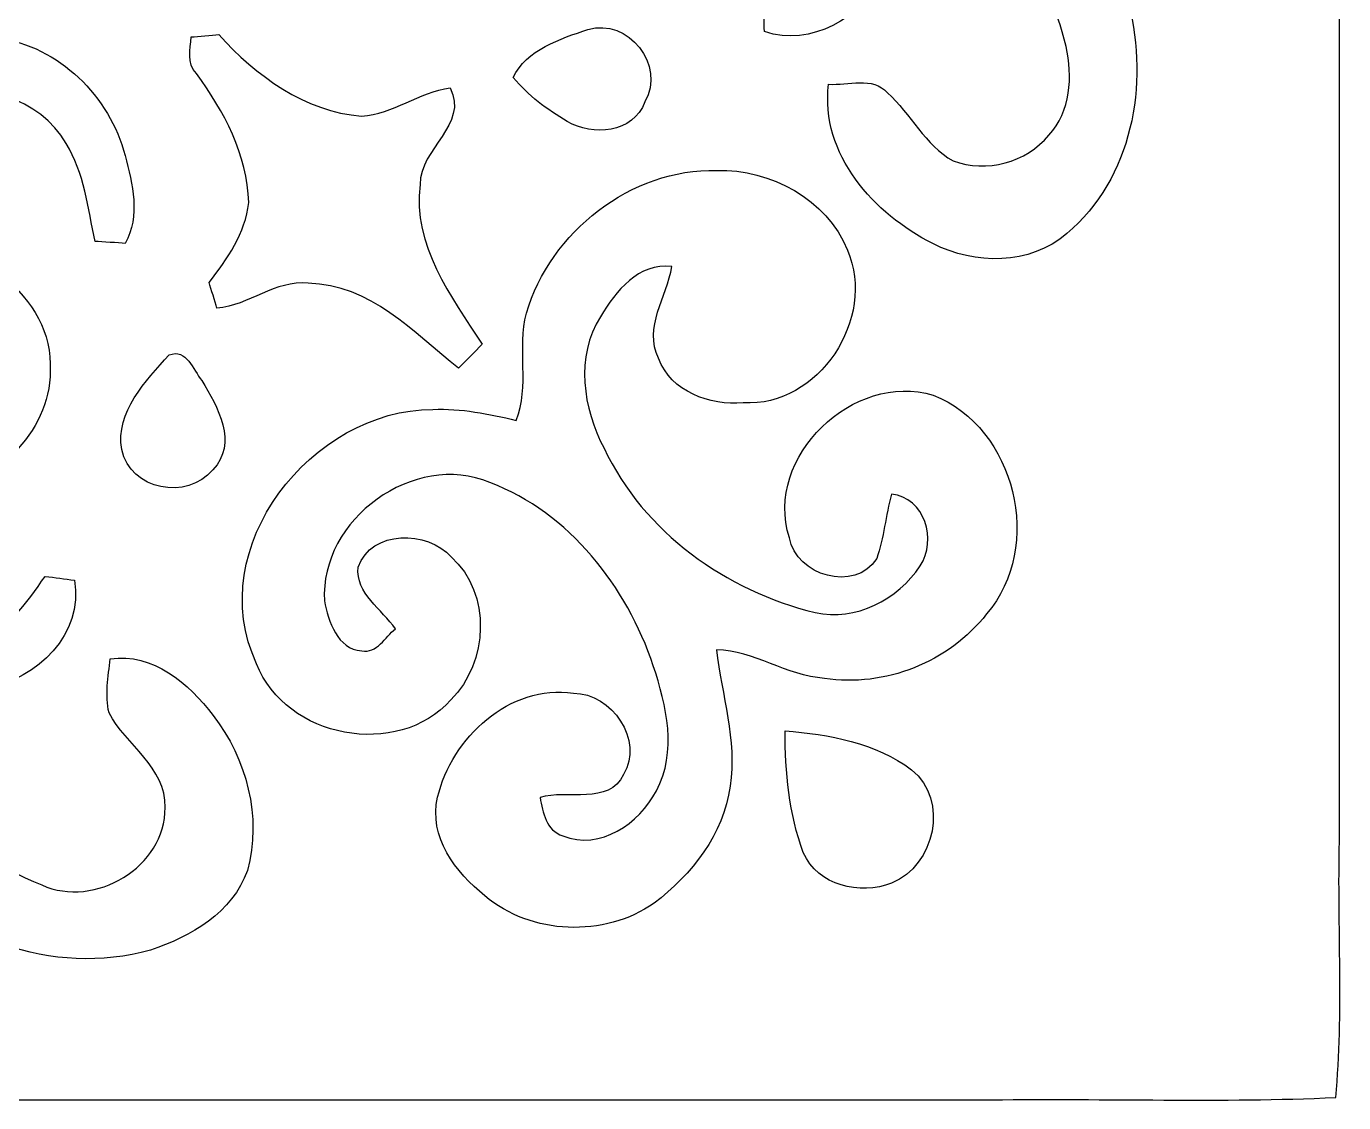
# Model space of a CAD drawing. Header units: centimetres. Extents: x -10.4 to 10.5, y -13.7 to 13.7.
# Drawn here: x 5.26 to 10.5, y -13.7 to -9.42 of the extents above; entities that cross this region are included whole.
import ezdxf

# ---------------------------------------------------------------- set-up
doc = ezdxf.new("R2010")
doc.units = ezdxf.units.CM
doc.header["$MEASUREMENT"] = 0
doc.layers.add('Camada 1', color=7, linetype='Continuous')

msp = doc.modelspace()

# ---------------------------------------------------------------- linework, layer by layer
at = {"layer": 'Camada 1', "color": 156}
for points, knots in [([(-10.42916, 13.67931), (-10.3639, 13.6853), (-10.29828, 13.6906), (-10.23267, 13.69165), (-10.23267, 13.69165), (-4.02307, 13.69165), (2.18651, 13.69165), (8.39611, 13.69165), (8.39611, 13.69165), (9.08755, 13.68565), (9.77935, 13.70365), (10.47043, 13.68248), (10.47043, 13.68248), (10.49231, 13.52056), (10.48385, 13.35687), (10.4849, 13.19388), (10.4849, 13.19388), (10.4849, 4.57412), (10.4849, -4.04529), (10.4849, -12.66472), (10.4849, -12.66472), (10.47715, -13.00373), (10.50183, -13.34452), (10.47043, -13.68248), (10.47043, -13.68248), (10.01465, -13.70295), (9.55781, -13.68602), (9.10166, -13.69165), (9.10166, -13.69165), (2.76331, -13.69165), (-3.5747, -13.69165), (-9.91305, -13.69165), (-9.91305, -13.69165), (-10.0852, -13.69094), (-10.25771, -13.698), (-10.42916, -13.6793), (-10.42916, -13.6793), (-10.43658, -9.91941), (-10.42987, -6.15914), (-10.43234, -2.39888), (-10.43234, -2.39888), (-10.42987, 2.9605), (-10.43658, 8.3199), (-10.42916, 13.67931)], [0, 0, 0, 0, 0.0833333, 0.0833333, 0.0833333, 0.0833333, 0.1666667, 0.1666667, 0.1666667, 0.1666667, 0.25, 0.25, 0.25, 0.25, 0.3333333, 0.3333333, 0.3333333, 0.3333333, 0.4166667, 0.4166667, 0.4166667, 0.4166667, 0.5, 0.5, 0.5, 0.5, 0.5833333, 0.5833333, 0.5833333, 0.5833333, 0.6666667, 0.6666667, 0.6666667, 0.6666667, 0.75, 0.75, 0.75, 0.75, 0.8333333, 0.8333333, 0.8333333, 0.8333333, 1, 1, 1, 1]), ([(6.17536, -8.50159), (6.17536, -8.50159), (6.17536, -8.50159), (6.17536, -8.50159), (6.17536, -8.50159), (6.12281, -8.69526), (6.12634, -8.92386), (6.25474, -9.08897), (6.25474, -9.08897), (6.38951, -9.26747), (6.61, -9.39517), (6.8386, -9.37436), (6.8386, -9.37436), (6.83119, -9.31615), (6.852, -9.22584), (6.77262, -9.21244), (6.77262, -9.21244), (6.62128, -9.15317), (6.46112, -9.07062), (6.3955, -8.91187), (6.3955, -8.91187), (6.31331, -8.74112), (6.38739, -8.54287), (6.49993, -8.40527), (6.49993, -8.40527), (6.69254, -8.1802), (7.01428, -8.07578), (7.30284, -8.14175), (7.30284, -8.14175), (7.21113, -8.25429), (7.088, -8.34918), (7.04179, -8.49241), (7.04179, -8.49241), (6.94937, -8.74713), (7.07495, -9.08368), (7.34447, -9.16869), (7.34447, -9.16869), (7.58542, -9.24065), (7.84472, -9.09002), (7.95019, -8.87236), (7.95019, -8.87236), (8.04474, -8.7002), (7.99182, -8.49841), (7.99112, -8.3132), (7.99112, -8.3132), (8.33578, -8.37635), (8.63881, -8.76477), (8.48289, -9.11189), (8.48289, -9.11189), (8.44408, -9.24172), (8.30297, -9.27593), (8.19396, -9.32532), (8.19396, -9.32532), (8.19538, -9.36519), (8.19679, -9.4054), (8.1982, -9.44562), (8.1982, -9.44562), (8.38517, -9.50665), (8.57885, -9.392), (8.66739, -9.2276), (8.66739, -9.2276), (8.77359, -9.05474), (8.73865, -8.84414), (8.73936, -8.65222), (8.73936, -8.65222), (8.78874, -8.67092), (8.84132, -8.6868), (8.88364, -8.72101), (8.88364, -8.72101), (9.13659, -8.91504), (9.32074, -9.19514), (9.39835, -9.50453), (9.39835, -9.50453), (9.4234, -9.62377), (9.41775, -9.76312), (9.32921, -9.8566), (9.32921, -9.8566), (9.2396, -9.96702), (9.0812, -10.00831), (8.94856, -9.95961), (8.94856, -9.95961), (8.83601, -9.89646), (8.78063, -9.77299), (8.68785, -9.68869), (8.68785, -9.68869), (8.62753, -9.62235), (8.53086, -9.65941), (8.45361, -9.65482), (8.45361, -9.65482), (8.41728, -9.93245), (8.63564, -10.17164), (8.86812, -10.28805), (8.86812, -10.28805), (9.03534, -10.37342), (9.25371, -10.37554), (9.40082, -10.24819), (9.40082, -10.24819), (9.66045, -10.03053), (9.72889, -9.65412), (9.64671, -9.33696), (9.64671, -9.33696), (9.55498, -8.93514), (9.23361, -8.63706), (8.90093, -8.4201), (8.90093, -8.4201), (8.56862, -8.21407), (8.19855, -8.02815), (7.7985, -8.02886), (7.7985, -8.02886), (7.68456, -8.01652), (7.59953, -7.92339), (7.49053, -7.89305), (7.49053, -7.89305), (6.98816, -7.73747), (6.35599, -7.98759), (6.17536, -8.50159)], [0, 0, 0, 0, 0.0333333, 0.0333333, 0.0333333, 0.0333333, 0.0666667, 0.0666667, 0.0666667, 0.0666667, 0.1, 0.1, 0.1, 0.1, 0.1333333, 0.1333333, 0.1333333, 0.1333333, 0.1666667, 0.1666667, 0.1666667, 0.1666667, 0.2, 0.2, 0.2, 0.2, 0.2333333, 0.2333333, 0.2333333, 0.2333333, 0.2666667, 0.2666667, 0.2666667, 0.2666667, 0.3, 0.3, 0.3, 0.3, 0.3333333, 0.3333333, 0.3333333, 0.3333333, 0.3666667, 0.3666667, 0.3666667, 0.3666667, 0.4, 0.4, 0.4, 0.4, 0.4333333, 0.4333333, 0.4333333, 0.4333333, 0.4666667, 0.4666667, 0.4666667, 0.4666667, 0.5, 0.5, 0.5, 0.5, 0.5333333, 0.5333333, 0.5333333, 0.5333333, 0.5666667, 0.5666667, 0.5666667, 0.5666667, 0.6, 0.6, 0.6, 0.6, 0.6333333, 0.6333333, 0.6333333, 0.6333333, 0.6666667, 0.6666667, 0.6666667, 0.6666667, 0.7, 0.7, 0.7, 0.7, 0.7333333, 0.7333333, 0.7333333, 0.7333333, 0.7666667, 0.7666667, 0.7666667, 0.7666667, 0.8, 0.8, 0.8, 0.8, 0.8333333, 0.8333333, 0.8333333, 0.8333333, 0.8666667, 0.8666667, 0.8666667, 0.8666667, 0.9, 0.9, 0.9, 0.9, 0.9333333, 0.9333333, 0.9333333, 0.9333333, 1, 1, 1, 1]), ([(7.49618, -9.43751), (7.49618, -9.43751), (7.49618, -9.43751), (7.49618, -9.43751), (7.49618, -9.43751), (7.38752, -9.47313), (7.25028, -9.5183), (7.19949, -9.62766), (7.19949, -9.62766), (7.25769, -9.69963), (7.3339, -9.75571), (7.41362, -9.80227), (7.41362, -9.80227), (7.51592, -9.86367), (7.67537, -9.84885), (7.723, -9.72502), (7.723, -9.72502), (7.80591, -9.58003), (7.65703, -9.38847), (7.49618, -9.43751)], [0, 0, 0, 0, 0.1666667, 0.1666667, 0.1666667, 0.1666667, 0.3333333, 0.3333333, 0.3333333, 0.3333333, 0.5, 0.5, 0.5, 0.5, 0.6666667, 0.6666667, 0.6666667, 0.6666667, 1, 1, 1, 1]), ([(4.75192, -9.51018), (4.75192, -9.51018), (4.75192, -9.51018), (4.75192, -9.51018), (4.75192, -9.51018), (4.25202, -9.7028), (3.94441, -10.31804), (4.13032, -10.82815), (4.13032, -10.82815), (4.17724, -10.97879), (4.10316, -11.13508), (4.12467, -11.28923), (4.12467, -11.28923), (4.16243, -11.81206), (4.33422, -12.34475), (4.68277, -12.74444), (4.68277, -12.74444), (4.93994, -13.04466), (5.36928, -13.20658), (5.75627, -13.09652), (5.75627, -13.09652), (5.91643, -13.04325), (6.08188, -12.94765), (6.14221, -12.78042), (6.14221, -12.78042), (6.19936, -12.5677), (6.13974, -12.33557), (6.00533, -12.16413), (6.00533, -12.16413), (5.90973, -12.03713), (5.76579, -11.91294), (5.59576, -11.93906), (5.59576, -11.93906), (5.5894, -12.00962), (5.57423, -12.08263), (5.59152, -12.15319), (5.59152, -12.15319), (5.65855, -12.28266), (5.81907, -12.36768), (5.81447, -12.5296), (5.81447, -12.5296), (5.81695, -12.76597), (5.53507, -12.93318), (5.32448, -12.83757), (5.32448, -12.83757), (4.9671, -12.69471), (4.67077, -12.38284), (4.56318, -12.01313), (4.56318, -12.01313), (4.7431, -12.03607), (4.92583, -12.10875), (5.10821, -12.05652), (5.10821, -12.05652), (5.30472, -12.01737), (5.49205, -11.84063), (5.45429, -11.62649), (5.45429, -11.62649), (5.41513, -11.62085), (5.37598, -11.61591), (5.33752, -11.61097), (5.33752, -11.61097), (5.26345, -11.71434), (5.18442, -11.84556), (5.04119, -11.84839), (5.04119, -11.84839), (4.67924, -11.90096), (4.37973, -11.54112), (4.3882, -11.19964), (4.3882, -11.19964), (4.55224, -11.24479), (4.71945, -11.32416), (4.89338, -11.28394), (4.89338, -11.28394), (5.13045, -11.24795), (5.35657, -11.04511), (5.35763, -10.79465), (5.35763, -10.79465), (5.3735, -10.49197), (5.04472, -10.27007), (4.76284, -10.30993), (4.76284, -10.30993), (4.60691, -10.31275), (4.49967, -10.44892), (4.35081, -10.47362), (4.35081, -10.47362), (4.37091, -10.15152), (4.56706, -9.82274), (4.88314, -9.7162), (4.88314, -9.7162), (5.07259, -9.63577), (5.31847, -9.70915), (5.42079, -9.89047), (5.42079, -9.89047), (5.49344, -10.00724), (5.50686, -10.1473), (5.53614, -10.27923), (5.53614, -10.27923), (5.56612, -10.28135), (5.62609, -10.28522), (5.65608, -10.28734), (5.65608, -10.28734), (5.71675, -10.17763), (5.68537, -10.0517), (5.65572, -9.9381), (5.65572, -9.9381), (5.59469, -9.70385), (5.39221, -9.50241), (5.14809, -9.47103), (5.14809, -9.47103), (5.01543, -9.4562), (4.8768, -9.45973), (4.75192, -9.51018)], [0, 0, 0, 0, 0.0344828, 0.0344828, 0.0344828, 0.0344828, 0.0689655, 0.0689655, 0.0689655, 0.0689655, 0.1034483, 0.1034483, 0.1034483, 0.1034483, 0.137931, 0.137931, 0.137931, 0.137931, 0.1724138, 0.1724138, 0.1724138, 0.1724138, 0.2068966, 0.2068966, 0.2068966, 0.2068966, 0.2413793, 0.2413793, 0.2413793, 0.2413793, 0.2758621, 0.2758621, 0.2758621, 0.2758621, 0.3103448, 0.3103448, 0.3103448, 0.3103448, 0.3448276, 0.3448276, 0.3448276, 0.3448276, 0.3793103, 0.3793103, 0.3793103, 0.3793103, 0.4137931, 0.4137931, 0.4137931, 0.4137931, 0.4482759, 0.4482759, 0.4482759, 0.4482759, 0.4827586, 0.4827586, 0.4827586, 0.4827586, 0.5172414, 0.5172414, 0.5172414, 0.5172414, 0.5517241, 0.5517241, 0.5517241, 0.5517241, 0.5862069, 0.5862069, 0.5862069, 0.5862069, 0.6206897, 0.6206897, 0.6206897, 0.6206897, 0.6551724, 0.6551724, 0.6551724, 0.6551724, 0.6896552, 0.6896552, 0.6896552, 0.6896552, 0.7241379, 0.7241379, 0.7241379, 0.7241379, 0.7586207, 0.7586207, 0.7586207, 0.7586207, 0.7931034, 0.7931034, 0.7931034, 0.7931034, 0.8275862, 0.8275862, 0.8275862, 0.8275862, 0.862069, 0.862069, 0.862069, 0.862069, 0.8965517, 0.8965517, 0.8965517, 0.8965517, 0.9310345, 0.9310345, 0.9310345, 0.9310345, 1, 1, 1, 1]), ([(5.91855, -9.46679), (5.91855, -9.46679), (5.91855, -9.46679), (5.91855, -9.46679), (5.91855, -9.46679), (5.91431, -9.51618), (5.9002, -9.57085), (5.93901, -9.61178), (5.93901, -9.61178), (6.04838, -9.76207), (6.14221, -9.93493), (6.14715, -10.12542), (6.14715, -10.12542), (6.13339, -10.24714), (6.06212, -10.34908), (5.98945, -10.44327), (5.98945, -10.44327), (5.99722, -10.46833), (6.0131, -10.51913), (6.02085, -10.54452), (6.02085, -10.54452), (6.14856, -10.53465), (6.25157, -10.43199), (6.38352, -10.44609), (6.38352, -10.44609), (6.62975, -10.44892), (6.80261, -10.64224), (6.98183, -10.78335), (6.98183, -10.78335), (7.01321, -10.75124), (7.04461, -10.7195), (7.07602, -10.68775), (7.07602, -10.68775), (6.95077, -10.49867), (6.79872, -10.29441), (6.82837, -10.05346), (6.82837, -10.05346), (6.828, -9.90811), (7.02239, -9.81779), (6.94865, -9.66927), (6.94865, -9.66927), (6.82412, -9.6848), (6.72146, -9.77406), (6.59623, -9.78146), (6.59623, -9.78146), (6.36834, -9.76383), (6.17714, -9.62096), (6.02791, -9.45727), (6.02791, -9.45727), (6.00075, -9.45973), (5.94571, -9.46467), (5.91855, -9.46679)], [0, 0, 0, 0, 0.0714286, 0.0714286, 0.0714286, 0.0714286, 0.1428571, 0.1428571, 0.1428571, 0.1428571, 0.2142857, 0.2142857, 0.2142857, 0.2142857, 0.2857143, 0.2857143, 0.2857143, 0.2857143, 0.3571429, 0.3571429, 0.3571429, 0.3571429, 0.4285714, 0.4285714, 0.4285714, 0.4285714, 0.5, 0.5, 0.5, 0.5, 0.5714286, 0.5714286, 0.5714286, 0.5714286, 0.6428571, 0.6428571, 0.6428571, 0.6428571, 0.7142857, 0.7142857, 0.7142857, 0.7142857, 0.7857143, 0.7857143, 0.7857143, 0.7857143, 0.8571429, 0.8571429, 0.8571429, 0.8571429, 1, 1, 1, 1]), ([(7.25134, -10.56534), (7.25134, -10.56534), (7.25134, -10.56534), (7.25134, -10.56534), (7.25134, -10.56534), (7.21571, -10.70504), (7.26475, -10.85427), (7.21113, -10.99078), (7.21113, -10.99078), (7.10211, -10.96503), (6.99135, -10.94281), (6.87951, -10.94705), (6.87951, -10.94705), (6.39762, -10.9488), (5.96299, -11.49667), (6.17855, -11.95811), (6.17855, -11.95811), (6.29355, -12.25585), (6.73946, -12.3384), (6.95147, -12.10203), (6.95147, -12.10203), (7.09999, -11.95317), (7.11412, -11.67835), (6.95254, -11.53371), (6.95254, -11.53371), (6.8587, -11.42683), (6.63504, -11.42471), (6.58247, -11.57427), (6.58247, -11.57427), (6.57083, -11.6794), (6.67807, -11.74184), (6.73064, -11.81981), (6.73064, -11.81981), (6.68937, -11.85121), (6.65726, -11.91894), (6.59659, -11.9073), (6.59659, -11.9073), (6.49922, -11.90059), (6.4643, -11.78913), (6.44842, -11.70869), (6.44842, -11.70869), (6.42866, -11.38485), (6.80614, -11.11003), (7.10671, -11.23843), (7.10671, -11.23843), (7.4235, -11.35803), (7.65033, -11.65153), (7.75616, -11.96622), (7.75616, -11.96622), (7.80873, -12.12391), (7.85213, -12.30877), (7.76851, -12.46363), (7.76851, -12.46363), (7.70008, -12.59311), (7.54591, -12.70212), (7.39634, -12.6425), (7.39634, -12.6425), (7.32895, -12.62097), (7.31801, -12.54936), (7.30566, -12.49045), (7.30566, -12.49045), (7.41362, -12.45622), (7.57836, -12.5222), (7.63834, -12.39838), (7.63834, -12.39838), (7.71877, -12.26326), (7.59107, -12.07593), (7.43902, -12.07523), (7.43902, -12.07523), (7.18467, -12.03819), (6.95395, -12.25267), (6.89821, -12.48903), (6.89821, -12.48903), (6.86187, -12.64637), (6.96982, -12.78854), (7.08625, -12.88062), (7.08625, -12.88062), (7.27039, -13.0376), (7.56214, -13.04783), (7.7597, -12.9099), (7.7597, -12.9099), (7.90928, -12.79735), (8.03592, -12.63509), (8.06167, -12.44528), (8.06167, -12.44528), (8.08989, -12.26149), (8.02815, -12.08298), (8.00734, -11.90271), (8.00734, -11.90271), (8.15833, -11.9059), (8.28569, -12.00643), (8.43667, -12.01632), (8.43667, -12.01632), (8.67798, -12.05371), (8.93127, -11.95246), (9.0819, -11.76019), (9.0819, -11.76019), (9.31087, -11.49278), (9.19833, -11.02113), (8.86953, -10.89025), (8.86953, -10.89025), (8.55274, -10.7957), (8.19502, -11.13579), (8.29734, -11.4575), (8.29734, -11.4575), (8.32555, -11.6078), (8.55627, -11.67729), (8.64481, -11.54041), (8.64481, -11.54041), (8.67268, -11.45716), (8.6815, -11.36896), (8.70303, -11.2843), (8.70303, -11.2843), (8.83673, -11.2977), (8.88576, -11.46632), (8.81768, -11.56935), (8.81768, -11.56935), (8.72878, -11.70199), (8.56085, -11.7923), (8.40034, -11.7549), (8.40034, -11.7549), (8.04545, -11.66917), (7.71877, -11.43599), (7.56038, -11.10192), (7.56038, -11.10192), (7.47572, -10.94317), (7.44677, -10.73784), (7.54556, -10.57875), (7.54556, -10.57875), (7.60764, -10.47715), (7.69654, -10.36389), (7.8299, -10.37943), (7.8299, -10.37943), (7.81049, -10.50042), (7.7163, -10.62107), (7.77699, -10.7442), (7.77699, -10.7442), (7.82601, -10.87754), (7.98159, -10.93294), (8.11388, -10.92093), (8.11388, -10.92093), (8.41516, -10.93927), (8.64446, -10.58509), (8.5284, -10.3138), (8.5284, -10.3138), (8.44585, -10.11096), (8.22218, -9.99208), (8.00876, -9.99701), (8.00876, -9.99701), (7.66692, -9.9896), (7.34694, -10.24149), (7.25134, -10.56534)], [0, 0, 0, 0, 0.025641, 0.025641, 0.025641, 0.025641, 0.0512821, 0.0512821, 0.0512821, 0.0512821, 0.0769231, 0.0769231, 0.0769231, 0.0769231, 0.1025641, 0.1025641, 0.1025641, 0.1025641, 0.1282051, 0.1282051, 0.1282051, 0.1282051, 0.1538462, 0.1538462, 0.1538462, 0.1538462, 0.1794872, 0.1794872, 0.1794872, 0.1794872, 0.2051282, 0.2051282, 0.2051282, 0.2051282, 0.2307692, 0.2307692, 0.2307692, 0.2307692, 0.2564103, 0.2564103, 0.2564103, 0.2564103, 0.2820513, 0.2820513, 0.2820513, 0.2820513, 0.3076923, 0.3076923, 0.3076923, 0.3076923, 0.3333333, 0.3333333, 0.3333333, 0.3333333, 0.3589744, 0.3589744, 0.3589744, 0.3589744, 0.3846154, 0.3846154, 0.3846154, 0.3846154, 0.4102564, 0.4102564, 0.4102564, 0.4102564, 0.4358974, 0.4358974, 0.4358974, 0.4358974, 0.4615385, 0.4615385, 0.4615385, 0.4615385, 0.4871795, 0.4871795, 0.4871795, 0.4871795, 0.5128205, 0.5128205, 0.5128205, 0.5128205, 0.5384615, 0.5384615, 0.5384615, 0.5384615, 0.5641026, 0.5641026, 0.5641026, 0.5641026, 0.5897436, 0.5897436, 0.5897436, 0.5897436, 0.6153846, 0.6153846, 0.6153846, 0.6153846, 0.6410256, 0.6410256, 0.6410256, 0.6410256, 0.6666667, 0.6666667, 0.6666667, 0.6666667, 0.6923077, 0.6923077, 0.6923077, 0.6923077, 0.7179487, 0.7179487, 0.7179487, 0.7179487, 0.7435897, 0.7435897, 0.7435897, 0.7435897, 0.7692308, 0.7692308, 0.7692308, 0.7692308, 0.7948718, 0.7948718, 0.7948718, 0.7948718, 0.8205128, 0.8205128, 0.8205128, 0.8205128, 0.8461538, 0.8461538, 0.8461538, 0.8461538, 0.8717949, 0.8717949, 0.8717949, 0.8717949, 0.8974359, 0.8974359, 0.8974359, 0.8974359, 0.9230769, 0.9230769, 0.9230769, 0.9230769, 0.9487179, 0.9487179, 0.9487179, 0.9487179, 1, 1, 1, 1]), ([(5.83035, -10.7308), (5.83035, -10.7308), (5.83035, -10.7308), (5.83035, -10.7308), (5.83035, -10.7308), (5.73758, -10.83344), (5.61728, -10.95728), (5.64198, -11.10721), (5.64198, -11.10721), (5.67655, -11.26842), (5.90232, -11.31111), (6.00428, -11.18729), (6.00428, -11.18729), (6.10622, -11.08287), (6.02261, -10.93435), (5.96053, -10.83274), (5.96053, -10.83274), (5.92559, -10.78934), (5.90091, -10.70397), (5.83035, -10.7308)], [0, 0, 0, 0, 0.1666667, 0.1666667, 0.1666667, 0.1666667, 0.3333333, 0.3333333, 0.3333333, 0.3333333, 0.5, 0.5, 0.5, 0.5, 0.6666667, 0.6666667, 0.6666667, 0.6666667, 1, 1, 1, 1]), ([(8.28004, -12.2255), (8.28004, -12.2255), (8.28004, -12.2255), (8.28004, -12.2255), (8.28004, -12.2255), (8.28145, -12.38815), (8.29486, -12.55535), (8.35271, -12.70916), (8.35271, -12.70916), (8.41092, -12.8397), (8.57815, -12.87992), (8.70408, -12.83053), (8.70408, -12.83053), (8.87623, -12.76032), (8.93375, -12.50102), (8.78346, -12.38003), (8.78346, -12.38003), (8.64093, -12.27172), (8.45431, -12.23892), (8.28004, -12.2255)], [0, 0, 0, 0, 0.1666667, 0.1666667, 0.1666667, 0.1666667, 0.3333333, 0.3333333, 0.3333333, 0.3333333, 0.5, 0.5, 0.5, 0.5, 0.6666667, 0.6666667, 0.6666667, 0.6666667, 1, 1, 1, 1])]:
    msp.add_open_spline(points, degree=3, knots=knots, dxfattribs=at)

doc.saveas('drawing.dxf')
